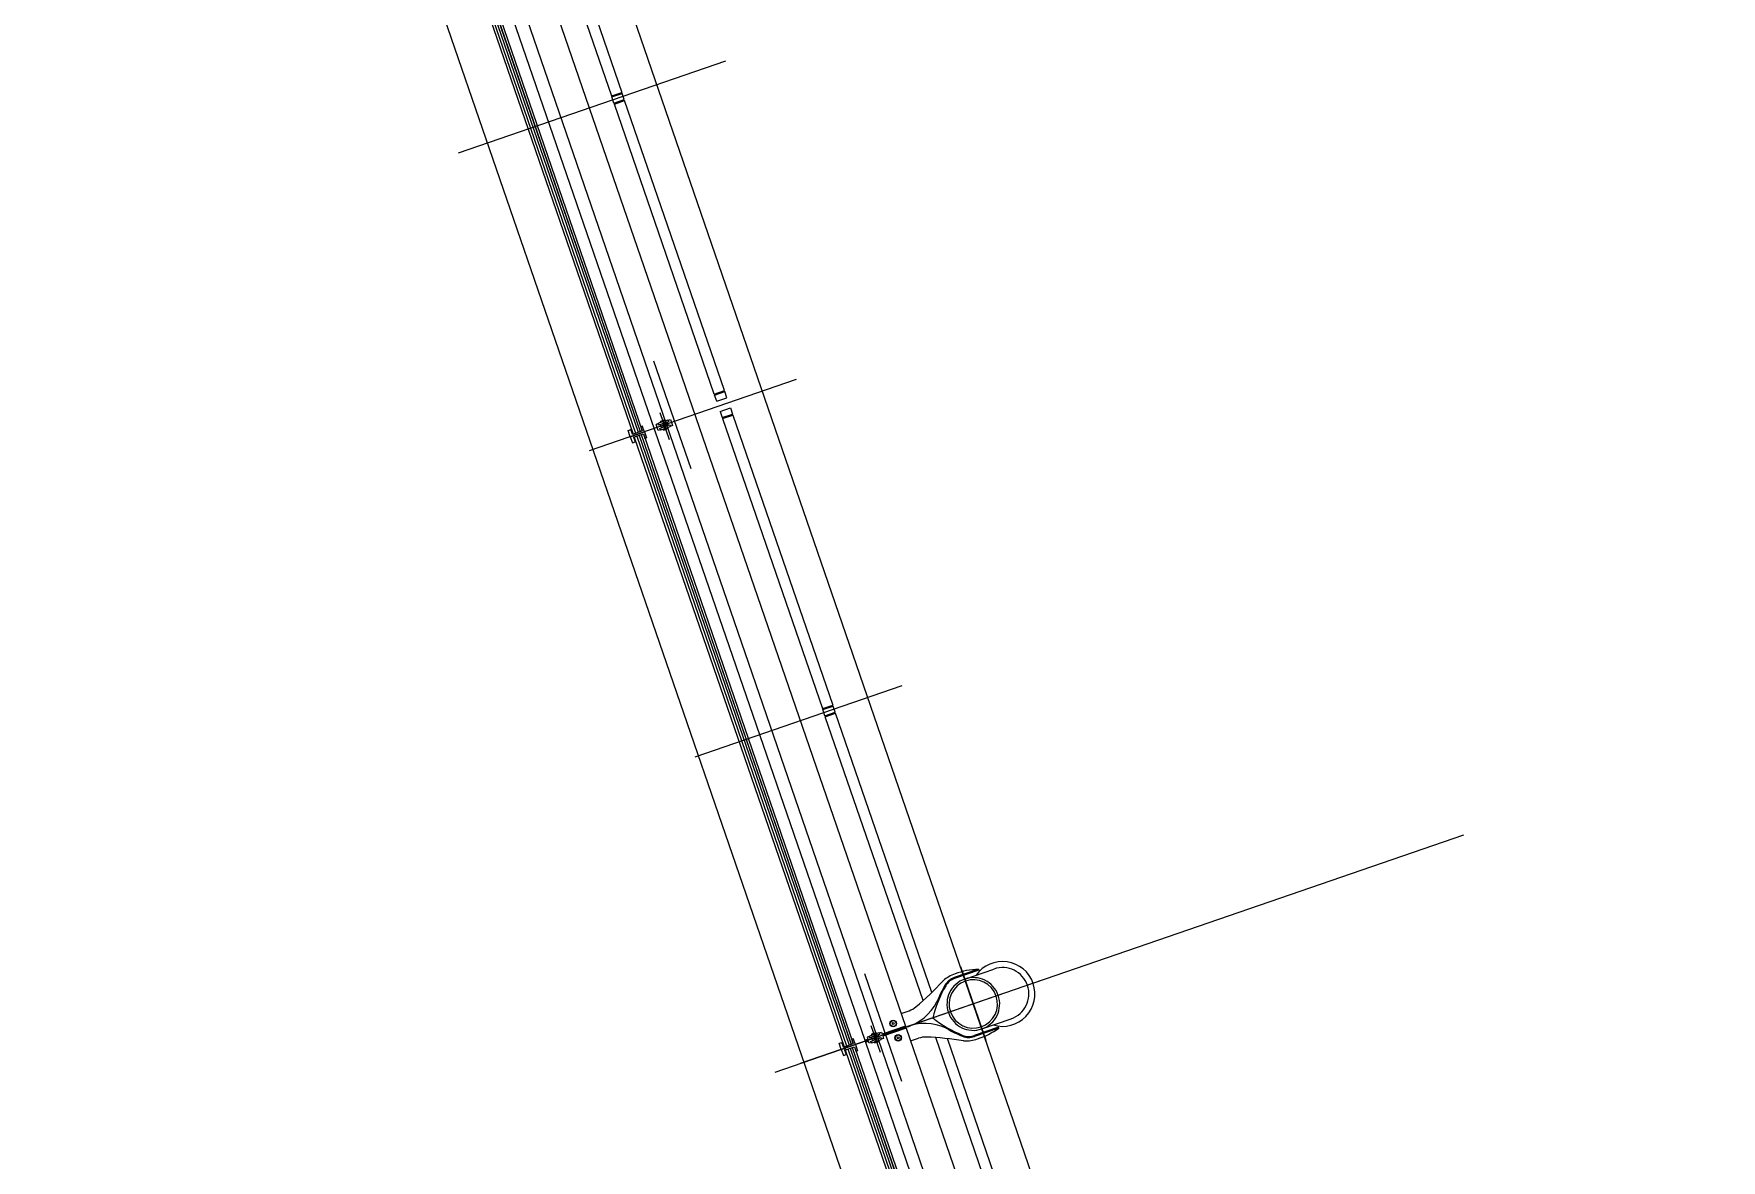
# Model space of a CAD drawing. Extents: x 809487 to 809680, y 818779 to 819225.
# Drawn here: x 809586.76 to 809594.57, y 818909.92 to 818915.14 of the extents above; entities that cross this region are included whole.
import ezdxf

# ---------------------------------------------------------------- set-up
doc = ezdxf.new("R2010")
doc.units = 0
for name, color, linetype in [('F-RC', 7, 'Continuous'), ('MAJ214__', 7, 'Continuous'), ('MAJ270__', 7, 'Continuous'), ('MAJ292__', 7, 'Continuous')]:
    doc.layers.add(name, color=color, linetype=linetype)

msp = doc.modelspace()

# ---------------------------------------------------------------- linework, layer by layer
at = {"layer": 'F-RC'}
for p, q in [((809589.2694, 818915.4763), (809589.4794, 818914.8664)), ((809589.2221, 818915.46), (809589.4321, 818914.8501)), ((809589.4321, 818914.8501), (809589.4518, 818914.8569)), ((809589.4338, 818914.8454), (809589.481, 818914.8617)), ((809589.4435, 818914.817), (809589.4338, 818914.8454)), ((809589.4356, 818914.8461), (809589.434, 818914.8508)), ((809589.4518, 818914.8569), (809589.4794, 818914.8664)), ((809589.4791, 818914.861), (809589.4775, 818914.8658)), ((809589.4908, 818914.8333), (809589.481, 818914.8617)), ((809589.4435, 818914.817), (809589.4908, 818914.8333)), ((809589.4452, 818914.8123), (809589.4924, 818914.8286)), ((809589.9075, 818913.4697), (809589.4452, 818914.8123)), ((809589.447, 818914.813), (809589.4454, 818914.8177)), ((809589.4905, 818914.8279), (809589.4889, 818914.8327)), ((809589.9547, 818913.486), (809589.4924, 818914.8286)), ((809589.9075, 818913.4697), (809589.9547, 818913.486)), ((809589.9091, 818913.465), (809589.9564, 818913.4812)), ((809589.9189, 818913.4366), (809589.9091, 818913.465)), ((809589.911, 818913.4656), (809589.9093, 818913.4703)), ((809589.9189, 818913.4366), (809589.9661, 818913.4529)), ((809589.9545, 818913.4806), (809589.9528, 818913.4853)), ((809589.9661, 818913.4529), (809589.9564, 818913.4812)), ((809589.9351, 818913.3893), (809589.9824, 818913.4056)), ((809589.9351, 818913.3893), (809589.9449, 818913.3609)), ((809589.9449, 818913.3609), (809589.9922, 818913.3772)), ((809589.9465, 818913.3562), (809589.9938, 818913.3725)), ((809589.9465, 818913.3562), (809590.4088, 818912.0136)), ((809589.9468, 818913.3616), (809589.9484, 818913.3569)), ((809589.9824, 818913.4056), (809589.9922, 818913.3772)), ((809589.9903, 818913.3766), (809589.9919, 818913.3718)), ((809589.9938, 818913.3725), (809590.4561, 818912.0299)), ((809590.4105, 818912.0089), (809590.4577, 818912.0251)), ((809590.4285, 818912.0203), (809590.4561, 818912.0299)), ((809590.4558, 818912.0245), (809590.4542, 818912.0292)), ((809590.4675, 818911.9968), (809590.4577, 818912.0251)), ((809590.4088, 818912.0136), (809590.4285, 818912.0203)), ((809590.4202, 818911.9805), (809590.4105, 818912.0089)), ((809590.4124, 818912.0095), (809590.4107, 818912.0142)), ((809590.4202, 818911.9805), (809590.4675, 818911.9968)), ((809590.4219, 818911.9758), (809590.4691, 818911.992)), ((809590.8743, 818910.6619), (809590.4219, 818911.9758)), ((809590.4237, 818911.9764), (809590.4221, 818911.9811)), ((809590.4672, 818911.9914), (809590.4656, 818911.9961)), ((809590.9143, 818910.6993), (809590.4691, 818911.992)), ((809591.3855, 818909.177), (809590.9331, 818910.4909)), ((809591.4328, 818909.1933), (809590.9877, 818910.486))]:
    msp.add_line(p, q, dxfattribs=at)
at = {"layer": 'MAJ214__'}
for p, q in [((809588.5719, 818916.1113), (809589.5437, 818913.2889)), ((809588.5832, 818916.1152), (809589.555, 818913.2928)), ((809588.5927, 818916.1184), (809589.5645, 818913.2961)), ((809588.5934, 818916.1187), (809589.5652, 818913.2963)), ((809588.6541, 818916.1422), (809590.6042, 818910.4786)), ((809589.5486, 818913.2747), (809590.5204, 818910.4524)), ((809589.5599, 818913.2786), (809590.5318, 818910.4563)), ((809589.5694, 818913.2819), (809590.5412, 818910.4595)), ((809589.5701, 818913.2821), (809590.5419, 818910.4598)), ((809589.6489, 818913.3331), (809589.6385, 818913.3295)), ((809589.6483, 818913.3011), (809589.6385, 818913.3295)), ((809589.6587, 818913.3047), (809589.6483, 818913.3011)), ((809589.6562, 818913.3105), (809589.6638, 818913.3131)), ((809589.6889, 818913.3402), (809589.6581, 818913.3296)), ((809589.659, 818913.3421), (809589.6807, 818913.3496)), ((809589.6596, 818913.3434), (809589.659, 818913.3421)), ((809589.66, 818913.3392), (809589.659, 818913.3421)), ((809589.6795, 818913.3502), (809589.6596, 818913.3434)), ((809589.6597, 818913.3037), (809589.7037, 818913.3189)), ((809589.66, 818913.3392), (809589.6817, 818913.3467)), ((809589.6618, 818913.3399), (809589.6622, 818913.3389)), ((809589.6946, 818913.3237), (809589.6638, 818913.3131)), ((809589.6929, 818913.3141), (809589.6712, 818913.3066)), ((809589.6722, 818913.3038), (809589.6712, 818913.3066)), ((809589.6939, 818913.3113), (809589.6722, 818913.3038)), ((809589.6734, 818913.3032), (809589.6722, 818913.3038)), ((809589.6728, 818913.3082), (809589.6729, 818913.3077)), ((809589.6736, 818913.3074), (809589.6729, 818913.3077)), ((809589.6734, 818913.3032), (809589.6933, 818913.31)), ((809589.6795, 818913.3502), (809589.6807, 818913.3496)), ((809589.6798, 818913.3461), (809589.6801, 818913.3451)), ((809589.6817, 818913.3467), (809589.6807, 818913.3496)), ((809589.6891, 818913.3403), (809589.6967, 818913.3429)), ((809589.6906, 818913.3133), (809589.6909, 818913.3139)), ((809589.6907, 818913.3144), (809589.6909, 818913.3139)), ((809589.6939, 818913.3113), (809589.6929, 818913.3141)), ((809589.6933, 818913.31), (809589.6939, 818913.3113)), ((809589.6942, 818913.3487), (809589.7046, 818913.3523)), ((809589.7024, 818913.3263), (809589.6948, 818913.3237)), ((809589.7144, 818913.3239), (809589.704, 818913.3203)), ((809589.7046, 818913.3523), (809589.7144, 818913.3239)), ((809590.7933, 818910.5437), (809590.6846, 818910.5062)), ((809590.6042, 818910.4786), (809590.6184, 818910.4835)), ((809590.6075, 818910.4691), (809590.6217, 818910.474)), ((809590.6075, 818910.4691), (809592.5576, 818904.8055)), ((809590.6256, 818910.4965), (809590.6152, 818910.4929)), ((809590.6152, 818910.4929), (809590.6184, 818910.4835)), ((809590.625, 818910.4645), (809590.6217, 818910.474)), ((809590.6354, 818910.4681), (809590.625, 818910.4645)), ((809590.6329, 818910.4739), (809590.6405, 818910.4765)), ((809590.6656, 818910.5037), (809590.6348, 818910.4931)), ((809590.6357, 818910.5055), (809590.6574, 818910.513)), ((809590.6363, 818910.5068), (809590.6357, 818910.5055)), ((809590.6367, 818910.5027), (809590.6357, 818910.5055)), ((809590.6562, 818910.5136), (809590.6363, 818910.5068)), ((809590.6365, 818910.4672), (809590.6804, 818910.4823)), ((809590.6367, 818910.5027), (809590.6584, 818910.5102)), ((809590.6386, 818910.5033), (809590.6389, 818910.5024)), ((809590.6713, 818910.4871), (809590.6405, 818910.4765)), ((809590.6696, 818910.4776), (809590.6479, 818910.4701)), ((809590.6489, 818910.4672), (809590.6479, 818910.4701)), ((809590.6706, 818910.4747), (809590.6489, 818910.4672)), ((809590.6501, 818910.4666), (809590.6489, 818910.4672)), ((809590.6495, 818910.4717), (809590.6496, 818910.4712)), ((809590.6503, 818910.4709), (809590.6496, 818910.4712)), ((809590.6501, 818910.4666), (809590.67, 818910.4734)), ((809590.6562, 818910.5136), (809590.6574, 818910.513)), ((809590.6565, 818910.5095), (809590.6568, 818910.5086)), ((809590.6584, 818910.5102), (809590.6574, 818910.513)), ((809590.6658, 818910.5037), (809590.6734, 818910.5063)), ((809590.6673, 818910.4767), (809590.6676, 818910.4774)), ((809590.6674, 818910.4779), (809590.6676, 818910.4774)), ((809590.6706, 818910.4747), (809590.6696, 818910.4776)), ((809590.67, 818910.4734), (809590.6706, 818910.4747)), ((809590.6709, 818910.5121), (809590.6813, 818910.5157)), ((809590.6791, 818910.4898), (809590.6715, 818910.4872)), ((809590.6911, 818910.4873), (809590.6807, 818910.4837)), ((809590.6813, 818910.5157), (809590.6846, 818910.5062)), ((809590.7966, 818910.5342), (809590.6879, 818910.4968)), ((809590.6879, 818910.4968), (809590.6911, 818910.4873)), ((809590.5253, 818910.4382), (809591.4971, 818907.6158)), ((809590.5366, 818910.4421), (809591.5085, 818907.6197)), ((809590.5461, 818910.4453), (809591.5179, 818907.623)), ((809590.5468, 818910.4456), (809591.5186, 818907.6232))]:
    msp.add_line(p, q, dxfattribs=at)
for points in [[(809589.6931, 818913.3496), (809589.6492, 818913.3345)], [(809591.1312, 818910.8071), (809591.0184, 818910.7683)], [(809590.6699, 818910.5131), (809590.6259, 818910.4979)], [(809591.225, 818910.5346), (809591.1122, 818910.4958)]]:
    msp.add_lwpolyline(points, dxfattribs=at)
for centre, radius in [((809589.6764, 818913.3267), 0.006), ((809590.7363, 818910.5558), 0.0155), ((809590.7363, 818910.5558), 0.0135), ((809590.7363, 818910.5558), 0.0042), ((809590.7591, 818910.4896), 0.0155), ((809590.7591, 818910.4896), 0.0135), ((809590.7591, 818910.4896), 0.0042)]:
    msp.add_circle(centre, radius, dxfattribs=at)
for centre, radius, start, end in [((809589.6764, 818913.3267), 0.0095, 145.18264, 252.81736), ((809589.6764, 818913.3267), 0.0109, 101.1265, 116.87349), ((809589.6764, 818913.3267), 0.0109, 281.1265, 296.87349), ((809589.6764, 818913.3267), 0.0095, 326.69488, 71.30512), ((809591.4665, 818910.4492), 0.567, 149.96236, 158.10407), ((809591.0442, 818910.6934), 0.0792, 109, 149.96236), ((809590.7326, 818910.761), 0.2307, 285.67731, 333.23123), ((809590.9218, 818910.6681), 0.02, 326.67541, 338.10407), ((809590.8825, 818910.3255), 0.2307, 64.76877, 112.32268), ((809590.8825, 818910.3255), 0.2307, 105.67731, 112.32268), ((809590.7326, 818910.761), 0.2307, 285.67731, 292.32268), ((809590.6532, 818910.4901), 0.0095, 145.18264, 198.99991), ((809590.6532, 818910.4901), 0.0095, 198.99991, 252.81736), ((809590.6532, 818910.4901), 0.006, 19.00013, 198.99986), ((809590.6532, 818910.4901), 0.006, 198.99986, 19.00013), ((809590.6532, 818910.4901), 0.0109, 101.1265, 116.87349), ((809590.6532, 818910.4901), 0.0109, 281.1265, 296.87349), ((809590.6532, 818910.4901), 0.0095, 19.00008, 71.30512), ((809590.6532, 818910.4901), 0.0095, 326.69488, 19.00008), ((809590.9744, 818910.5153), 0.02, 59.89592, 71.32459), ((809591.2689, 818911.0231), 0.567, 239.89592, 248.03764), ((809591.0864, 818910.5707), 0.0792, 248.03764, 289)]:
    msp.add_arc(centre, radius, start, end, dxfattribs=at)
for points, degree in [([(809589.6489, 818913.3337), (809589.6489, 818913.3338), (809589.6489, 818913.3339), (809589.6489, 818913.334), (809589.6489, 818913.334), (809589.6489, 818913.3341), (809589.6489, 818913.3341), (809589.649, 818913.3342), (809589.649, 818913.3342), (809589.649, 818913.3343), (809589.649, 818913.3343), (809589.649, 818913.3344), (809589.6491, 818913.3344), (809589.6491, 818913.3344), (809589.6491, 818913.3345), (809589.6492, 818913.3345)], 3), ([(809589.6497, 818913.3276), (809589.6496, 818913.3279), (809589.6495, 818913.3282), (809589.6493, 818913.3291), (809589.6492, 818913.3296), (809589.6491, 818913.3308), (809589.649, 818913.3313), (809589.6489, 818913.3325), (809589.6489, 818913.3331), (809589.6489, 818913.3337)], 3), ([(809589.6497, 818913.3276), (809589.6497, 818913.3276), (809589.6497, 818913.3275), (809589.6497, 818913.3275), (809589.6498, 818913.3275), (809589.6498, 818913.3274), (809589.6498, 818913.3274), (809589.6498, 818913.3274)], 3), ([(809589.6505, 818913.327), (809589.6505, 818913.327), (809589.6505, 818913.327), (809589.6505, 818913.327), (809589.6505, 818913.327), (809589.6504, 818913.327), (809589.6503, 818913.327), (809589.6502, 818913.327), (809589.6501, 818913.327), (809589.65, 818913.3271), (809589.6499, 818913.3271), (809589.6498, 818913.3272), (809589.6498, 818913.3273), (809589.6498, 818913.3274)], 3), ([(809589.6505, 818913.327), (809589.6512, 818913.3272), (809589.6518, 818913.3275), (809589.6534, 818913.328), (809589.6544, 818913.3283), (809589.6559, 818913.3289), (809589.6565, 818913.3291), (809589.6575, 818913.3294), (809589.6578, 818913.3295), (809589.6581, 818913.3296)], 3), ([(809589.6505, 818913.327), (809589.6514, 818913.3273), (809589.6523, 818913.3276), (809589.6532, 818913.3279), (809589.6544, 818913.3284), (809589.6557, 818913.3288), (809589.657, 818913.3292), (809589.6574, 818913.3294), (809589.6578, 818913.3295), (809589.6581, 818913.3296)], 3), ([(809589.6559, 818913.3097), (809589.6559, 818913.3097), (809589.6558, 818913.3098), (809589.6558, 818913.3099), (809589.6558, 818913.3099), (809589.6559, 818913.3101), (809589.6559, 818913.3102), (809589.656, 818913.3103), (809589.656, 818913.3103), (809589.6561, 818913.3104), (809589.6562, 818913.3104), (809589.6562, 818913.3105), (809589.6562, 818913.3105), (809589.6562, 818913.3105)], 3), ([(809589.6559, 818913.3097), (809589.6559, 818913.3097), (809589.6559, 818913.3097), (809589.6559, 818913.3096), (809589.6559, 818913.3096), (809589.6559, 818913.3096), (809589.6559, 818913.3095), (809589.6559, 818913.3095)], 3), ([(809589.6591, 818913.3041), (809589.6587, 818913.3046), (809589.6583, 818913.3051), (809589.6577, 818913.3061), (809589.6574, 818913.3066), (809589.6568, 818913.3076), (809589.6566, 818913.3081), (809589.6562, 818913.3089), (809589.6561, 818913.3092), (809589.6559, 818913.3095)], 3), ([(809589.6581, 818913.3296), (809589.6581, 818913.3296), (809589.6581, 818913.3296), (809589.6582, 818913.3294), (809589.6583, 818913.3292), (809589.6584, 818913.3287), (809589.6584, 818913.3283), (809589.6586, 818913.327), (809589.6588, 818913.326), (809589.6592, 818913.3237), (809589.6595, 818913.3226), (809589.6603, 818913.3202), (809589.6607, 818913.3191), (809589.6617, 818913.317), (809589.6622, 818913.3161), (809589.663, 818913.3148), (809589.6633, 818913.3143), (809589.6636, 818913.3137), (809589.6637, 818913.3135), (809589.6638, 818913.3132), (809589.6638, 818913.3131), (809589.6638, 818913.3131)], 3), ([(809589.6597, 818913.3037), (809589.6597, 818913.3037), (809589.6597, 818913.3037), (809589.6596, 818913.3037), (809589.6596, 818913.3038), (809589.6595, 818913.3038), (809589.6595, 818913.3038), (809589.6594, 818913.3038), (809589.6594, 818913.3039), (809589.6593, 818913.3039), (809589.6593, 818913.3039), (809589.6592, 818913.304), (809589.6592, 818913.304), (809589.6591, 818913.3041), (809589.6591, 818913.3041), (809589.6591, 818913.3041)], 3), ([(809589.6694, 818913.3332), (809589.6694, 818913.3332), (809589.6693, 818913.3332), (809589.6693, 818913.3331), (809589.6692, 818913.333), (809589.6691, 818913.3328), (809589.669, 818913.3326), (809589.6687, 818913.3322), (809589.6686, 818913.3321), (809589.6685, 818913.3319)], 3), ([(809589.6715, 818913.3364), (809589.6704, 818913.3347), (809589.6694, 818913.3332)], 2), ([(809589.6734, 818913.3177), (809589.6736, 818913.3176), (809589.6738, 818913.3175), (809589.6742, 818913.3174), (809589.6744, 818913.3173), (809589.6747, 818913.3173), (809589.6747, 818913.3172), (809589.6748, 818913.3172), (809589.6749, 818913.3172), (809589.6749, 818913.3172)], 3), ([(809589.678, 818913.3362), (809589.6763, 818913.3368), (809589.6743, 818913.3374)], 2), ([(809589.6749, 818913.3172), (809589.6766, 818913.3166), (809589.6786, 818913.3159)], 2), ([(809589.6795, 818913.3357), (809589.6793, 818913.3357), (809589.6791, 818913.3358), (809589.6787, 818913.3359), (809589.6785, 818913.336), (809589.6782, 818913.3361), (809589.6781, 818913.3361), (809589.6781, 818913.3362), (809589.678, 818913.3362), (809589.678, 818913.3362)], 3), ([(809589.6814, 818913.3169), (809589.6825, 818913.3186), (809589.6835, 818913.3202)], 2), ([(809589.6835, 818913.3202), (809589.6835, 818913.3202), (809589.6836, 818913.3202), (809589.6836, 818913.3203), (809589.6837, 818913.3204), (809589.6838, 818913.3206), (809589.6839, 818913.3208), (809589.6842, 818913.3211), (809589.6843, 818913.3213), (809589.6844, 818913.3215)], 3), ([(809589.6889, 818913.3402), (809589.689, 818913.3402), (809589.689, 818913.3403), (809589.6891, 818913.3403)], 2), ([(809589.6889, 818913.3402), (809589.689, 818913.3402), (809589.689, 818913.3403), (809589.6891, 818913.3403)], 2), ([(809589.6948, 818913.3237), (809589.6948, 818913.3237), (809589.6947, 818913.3238), (809589.6947, 818913.3239), (809589.6946, 818913.3241), (809589.6945, 818913.3247), (809589.6944, 818913.3251), (809589.6943, 818913.3263), (809589.6941, 818913.3273), (809589.6937, 818913.3296), (809589.6934, 818913.3308), (809589.6926, 818913.3331), (809589.6922, 818913.3342), (809589.6912, 818913.3363), (809589.6907, 818913.3372), (809589.6899, 818913.3386), (809589.6896, 818913.339), (809589.6893, 818913.3397), (809589.6892, 818913.3399), (809589.6891, 818913.3402), (809589.6891, 818913.3402), (809589.6891, 818913.3403)], 3), ([(809589.6931, 818913.3496), (809589.6932, 818913.3496), (809589.6932, 818913.3496), (809589.6933, 818913.3496), (809589.6933, 818913.3496), (809589.6934, 818913.3496), (809589.6934, 818913.3496), (809589.6935, 818913.3495), (809589.6935, 818913.3495), (809589.6936, 818913.3495), (809589.6936, 818913.3494), (809589.6937, 818913.3494), (809589.6937, 818913.3494), (809589.6938, 818913.3493), (809589.6938, 818913.3492), (809589.6938, 818913.3492)], 3), ([(809589.6938, 818913.3492), (809589.6942, 818913.3487), (809589.6946, 818913.3482), (809589.6952, 818913.3473), (809589.6955, 818913.3468), (809589.6961, 818913.3458), (809589.6963, 818913.3453), (809589.6967, 818913.3445), (809589.6968, 818913.3442), (809589.697, 818913.3439)], 3), ([(809589.6948, 818913.3237), (809589.6947, 818913.3237), (809589.6947, 818913.3237), (809589.6946, 818913.3237)], 2), ([(809589.697, 818913.3437), (809589.697, 818913.3436), (809589.697, 818913.3436), (809589.6971, 818913.3435), (809589.6971, 818913.3434), (809589.697, 818913.3433), (809589.697, 818913.3432), (809589.6969, 818913.3431), (809589.6969, 818913.343), (809589.6968, 818913.3429), (809589.6967, 818913.3429), (809589.6967, 818913.3429), (809589.6967, 818913.3429), (809589.6967, 818913.3429)], 3), ([(809589.697, 818913.3437), (809589.697, 818913.3437), (809589.697, 818913.3437), (809589.697, 818913.3437), (809589.697, 818913.3437), (809589.697, 818913.3438), (809589.697, 818913.3438), (809589.697, 818913.3439)], 3), ([(809589.7024, 818913.3263), (809589.7024, 818913.3263), (809589.7024, 818913.3263), (809589.7024, 818913.3264), (809589.7024, 818913.3264), (809589.7025, 818913.3264), (809589.7026, 818913.3264), (809589.7027, 818913.3264), (809589.7028, 818913.3263), (809589.7029, 818913.3263), (809589.703, 818913.3262), (809589.7031, 818913.3261), (809589.7031, 818913.326), (809589.7031, 818913.326)], 3), ([(809589.7032, 818913.3258), (809589.7032, 818913.3258), (809589.7032, 818913.3258), (809589.7032, 818913.3259), (809589.7031, 818913.3259), (809589.7031, 818913.3259), (809589.7031, 818913.326), (809589.7031, 818913.326)], 3), ([(809589.7032, 818913.3258), (809589.7033, 818913.3255), (809589.7034, 818913.3251), (809589.7036, 818913.3242), (809589.7037, 818913.3237), (809589.7038, 818913.3226), (809589.7039, 818913.322), (809589.704, 818913.3208), (809589.704, 818913.3202), (809589.704, 818913.3196)], 3), ([(809589.704, 818913.3196), (809589.704, 818913.3196), (809589.704, 818913.3195), (809589.704, 818913.3194), (809589.704, 818913.3193), (809589.704, 818913.3193), (809589.704, 818913.3192), (809589.7039, 818913.3192), (809589.7039, 818913.3191), (809589.7039, 818913.3191), (809589.7039, 818913.3191), (809589.7039, 818913.319), (809589.7038, 818913.319), (809589.7038, 818913.3189), (809589.7038, 818913.3189), (809589.7037, 818913.3189)], 3), ([(809590.6256, 818910.4972), (809590.6256, 818910.4972), (809590.6256, 818910.4973), (809590.6256, 818910.4974), (809590.6256, 818910.4975), (809590.6256, 818910.4975), (809590.6256, 818910.4976), (809590.6257, 818910.4976), (809590.6257, 818910.4977), (809590.6257, 818910.4977), (809590.6257, 818910.4977), (809590.6257, 818910.4978), (809590.6258, 818910.4978), (809590.6258, 818910.4979), (809590.6258, 818910.4979), (809590.6259, 818910.4979)], 3), ([(809590.6264, 818910.491), (809590.6263, 818910.4913), (809590.6262, 818910.4917), (809590.626, 818910.4926), (809590.6259, 818910.4931), (809590.6258, 818910.4942), (809590.6257, 818910.4948), (809590.6256, 818910.496), (809590.6256, 818910.4966), (809590.6256, 818910.4972)], 3), ([(809590.6264, 818910.491), (809590.6264, 818910.491), (809590.6264, 818910.491), (809590.6264, 818910.4909), (809590.6265, 818910.4909), (809590.6265, 818910.4909), (809590.6265, 818910.4908), (809590.6265, 818910.4908)], 3), ([(809590.6272, 818910.4905), (809590.6272, 818910.4905), (809590.6272, 818910.4905), (809590.6272, 818910.4904), (809590.6272, 818910.4904), (809590.6271, 818910.4904), (809590.627, 818910.4904), (809590.6269, 818910.4904), (809590.6268, 818910.4905), (809590.6267, 818910.4905), (809590.6266, 818910.4906), (809590.6265, 818910.4907), (809590.6265, 818910.4908), (809590.6265, 818910.4908)], 3), ([(809590.6272, 818910.4905), (809590.6279, 818910.4907), (809590.6285, 818910.4909), (809590.6301, 818910.4914), (809590.6311, 818910.4918), (809590.6326, 818910.4923), (809590.6332, 818910.4925), (809590.6342, 818910.4928), (809590.6345, 818910.493), (809590.6348, 818910.4931)], 3), ([(809590.6272, 818910.4905), (809590.6281, 818910.4908), (809590.629, 818910.4911), (809590.6299, 818910.4914), (809590.6311, 818910.4918), (809590.6324, 818910.4922), (809590.6337, 818910.4927), (809590.6341, 818910.4928), (809590.6345, 818910.4929), (809590.6348, 818910.4931)], 3), ([(809590.6326, 818910.4731), (809590.6326, 818910.4732), (809590.6325, 818910.4732), (809590.6325, 818910.4733), (809590.6325, 818910.4734), (809590.6326, 818910.4735), (809590.6326, 818910.4736), (809590.6327, 818910.4737), (809590.6327, 818910.4738), (809590.6328, 818910.4739), (809590.6329, 818910.4739), (809590.6329, 818910.4739), (809590.6329, 818910.4739), (809590.6329, 818910.4739)], 3), ([(809590.6326, 818910.4731), (809590.6326, 818910.4731), (809590.6326, 818910.4731), (809590.6326, 818910.4731), (809590.6326, 818910.4731), (809590.6326, 818910.473), (809590.6326, 818910.473), (809590.6326, 818910.4729)], 3), ([(809590.6358, 818910.4676), (809590.6354, 818910.4681), (809590.635, 818910.4686), (809590.6344, 818910.4695), (809590.6341, 818910.47), (809590.6335, 818910.471), (809590.6333, 818910.4715), (809590.6329, 818910.4723), (809590.6328, 818910.4726), (809590.6326, 818910.4729)], 3), ([(809590.6348, 818910.4931), (809590.6348, 818910.4931), (809590.6348, 818910.493), (809590.6349, 818910.4929), (809590.635, 818910.4927), (809590.6351, 818910.4921), (809590.6351, 818910.4917), (809590.6353, 818910.4905), (809590.6355, 818910.4895), (809590.6359, 818910.4872), (809590.6362, 818910.486), (809590.6366, 818910.4847), (809590.6367, 818910.4846), (809590.6367, 818910.4845)], 3), ([(809590.6365, 818910.4672), (809590.6364, 818910.4672), (809590.6364, 818910.4672), (809590.6363, 818910.4672), (809590.6363, 818910.4672), (809590.6362, 818910.4672), (809590.6362, 818910.4672), (809590.6361, 818910.4673), (809590.6361, 818910.4673), (809590.636, 818910.4673), (809590.636, 818910.4674), (809590.6359, 818910.4674), (809590.6359, 818910.4674), (809590.6358, 818910.4675), (809590.6358, 818910.4676), (809590.6358, 818910.4676)], 3), ([(809590.6367, 818910.4845), (809590.6371, 818910.4835), (809590.6375, 818910.4825), (809590.6384, 818910.4805), (809590.6389, 818910.4796), (809590.6397, 818910.4782), (809590.64, 818910.4778), (809590.6403, 818910.4771), (809590.6404, 818910.4769), (809590.6405, 818910.4766), (809590.6405, 818910.4766), (809590.6405, 818910.4765)], 3), ([(809590.6461, 818910.4966), (809590.6461, 818910.4966), (809590.646, 818910.4966), (809590.646, 818910.4965), (809590.6459, 818910.4964), (809590.6458, 818910.4962), (809590.6457, 818910.496), (809590.6454, 818910.4957), (809590.6453, 818910.4955), (809590.6452, 818910.4953)], 3), ([(809590.6482, 818910.4999), (809590.6471, 818910.4982), (809590.6461, 818910.4966)], 2), ([(809590.6501, 818910.4811), (809590.6503, 818910.4811), (809590.6505, 818910.481), (809590.6509, 818910.4809), (809590.6511, 818910.4808), (809590.6514, 818910.4807), (809590.6515, 818910.4807), (809590.6515, 818910.4806), (809590.6516, 818910.4806), (809590.6516, 818910.4806)], 3), ([(809590.6547, 818910.4996), (809590.653, 818910.5002), (809590.651, 818910.5009)], 2), ([(809590.6516, 818910.4806), (809590.6533, 818910.48), (809590.6553, 818910.4794)], 2), ([(809590.6562, 818910.4991), (809590.656, 818910.4992), (809590.6558, 818910.4993), (809590.6554, 818910.4994), (809590.6552, 818910.4995), (809590.6549, 818910.4995), (809590.6548, 818910.4996), (809590.6548, 818910.4996), (809590.6547, 818910.4996), (809590.6547, 818910.4996)], 3), ([(809590.6581, 818910.4804), (809590.6592, 818910.4821), (809590.6602, 818910.4836)], 2), ([(809590.6602, 818910.4836), (809590.6602, 818910.4836), (809590.6603, 818910.4836), (809590.6603, 818910.4837), (809590.6604, 818910.4838), (809590.6605, 818910.484), (809590.6606, 818910.4842), (809590.6609, 818910.4846), (809590.661, 818910.4847), (809590.6611, 818910.4849)], 3), ([(809590.6656, 818910.5037), (809590.6657, 818910.5037), (809590.6657, 818910.5037), (809590.6658, 818910.5037)], 2), ([(809590.6656, 818910.5037), (809590.6657, 818910.5037), (809590.6657, 818910.5037), (809590.6658, 818910.5037)], 2), ([(809590.6696, 818910.4958), (809590.6692, 818910.4968), (809590.6688, 818910.4978), (809590.6679, 818910.4998), (809590.6674, 818910.5007), (809590.6666, 818910.502), (809590.6663, 818910.5025), (809590.666, 818910.5031), (809590.6659, 818910.5033), (809590.6658, 818910.5036), (809590.6658, 818910.5037), (809590.6658, 818910.5037)], 3), ([(809590.6715, 818910.4872), (809590.6715, 818910.4872), (809590.6715, 818910.4872), (809590.6714, 818910.4874), (809590.6713, 818910.4876), (809590.6712, 818910.4881), (809590.6712, 818910.4885), (809590.671, 818910.4898), (809590.6708, 818910.4908), (809590.6704, 818910.4931), (809590.6701, 818910.4942), (809590.6697, 818910.4955), (809590.6696, 818910.4957), (809590.6696, 818910.4958)], 3), ([(809590.6705, 818910.5127), (809590.6709, 818910.5122), (809590.6713, 818910.5117), (809590.6719, 818910.5107), (809590.6722, 818910.5102), (809590.6728, 818910.5092), (809590.673, 818910.5087), (809590.6734, 818910.5079), (809590.6735, 818910.5076), (809590.6737, 818910.5073)], 3), ([(809590.6715, 818910.4872), (809590.6714, 818910.4872), (809590.6714, 818910.4871), (809590.6713, 818910.4871)], 2), ([(809590.6737, 818910.5071), (809590.6737, 818910.5071), (809590.6738, 818910.507), (809590.6738, 818910.5069), (809590.6738, 818910.5069), (809590.6737, 818910.5067), (809590.6737, 818910.5066), (809590.6736, 818910.5065), (809590.6736, 818910.5065), (809590.6735, 818910.5064), (809590.6734, 818910.5064), (809590.6734, 818910.5063), (809590.6734, 818910.5063), (809590.6734, 818910.5063)], 3), ([(809590.6737, 818910.5071), (809590.6737, 818910.5071), (809590.6737, 818910.5071), (809590.6737, 818910.5072), (809590.6737, 818910.5072), (809590.6737, 818910.5072), (809590.6737, 818910.5073), (809590.6737, 818910.5073)], 3), ([(809590.6791, 818910.4898), (809590.6791, 818910.4898), (809590.6791, 818910.4898), (809590.6791, 818910.4898), (809590.6791, 818910.4898), (809590.6792, 818910.4898), (809590.6793, 818910.4898), (809590.6794, 818910.4898), (809590.6795, 818910.4898), (809590.6796, 818910.4897), (809590.6797, 818910.4897), (809590.6798, 818910.4896), (809590.6798, 818910.4895), (809590.6798, 818910.4894)], 3), ([(809590.6799, 818910.4892), (809590.6799, 818910.4892), (809590.6799, 818910.4893), (809590.6799, 818910.4893), (809590.6798, 818910.4893), (809590.6798, 818910.4894), (809590.6798, 818910.4894), (809590.6798, 818910.4894)], 3), ([(809590.6799, 818910.4892), (809590.68, 818910.4889), (809590.6801, 818910.4886), (809590.6803, 818910.4877), (809590.6804, 818910.4872), (809590.6805, 818910.486), (809590.6806, 818910.4855), (809590.6807, 818910.4843), (809590.6807, 818910.4837), (809590.6807, 818910.4831)], 3), ([(809590.6807, 818910.4831), (809590.6807, 818910.483), (809590.6807, 818910.4829), (809590.6807, 818910.4828), (809590.6807, 818910.4828), (809590.6807, 818910.4827), (809590.6807, 818910.4827), (809590.6806, 818910.4826), (809590.6806, 818910.4826), (809590.6806, 818910.4825), (809590.6806, 818910.4825), (809590.6806, 818910.4824), (809590.6805, 818910.4824), (809590.6805, 818910.4824), (809590.6805, 818910.4823), (809590.6804, 818910.4823)], 3)]:
    msp.add_open_spline(points, degree=degree, dxfattribs=at)
at = {"layer": 'MAJ270__'}
for p, q in [((809586.7574, 818921.8349), (809590.6626, 818910.4934)), ((809591.107, 818910.6464), (809589.1535, 818916.3195)), ((809589.9604, 818915.0109), (809588.7229, 818914.5848)), ((809589.6268, 818913.6243), (809589.7985, 818913.1257)), ((809590.2873, 818913.537), (809589.329, 818913.2071)), ((809589.7001, 818913.258), (809589.6573, 818913.3823)), ((809590.7756, 818912.1187), (809589.8174, 818911.7888)), ((809593.3758, 818911.4276), (809590.3057, 818910.3705)), ((809593.3758, 818911.4276), (809590.3057, 818910.3705)), ((809593.3758, 818911.4276), (809590.3057, 818910.3705)), ((809590.6035, 818910.7877), (809590.7752, 818910.2891)), ((809590.6035, 818910.7877), (809590.7752, 818910.2891)), ((809591.0474, 818910.8193), (809591.1648, 818910.4784)), ((809591.1665, 818910.4734), (809591.0491, 818910.8143)), ((809591.4255, 818910.7561), (809590.188, 818910.33)), ((809593.0604, 818904.9733), (809591.107, 818910.6464)), ((809590.6768, 818910.4215), (809590.634, 818910.5457)), ((809590.6768, 818910.4215), (809590.634, 818910.5457)), ((809590.6642, 818910.4886), (809594.5694, 818899.1471)), ((809590.5137, 818910.4342), (809590.5088, 818910.4484)), ((809590.5137, 818910.4342), (809590.5088, 818910.4484))]:
    msp.add_line(p, q, dxfattribs=at)
msp.add_circle((809590.5113, 818910.4413), 0.003, dxfattribs=at)
msp.add_circle((809590.5113, 818910.4413), 0.003, dxfattribs=at)
at = {"layer": 'MAJ292__'}
for p, q in [((809588.8432, 818916.2073), (809590.7933, 818910.5437)), ((809588.5603, 818916.1073), (809589.5321, 818913.2849)), ((809588.6029, 818916.1219), (809589.5747, 818913.2996)), ((809588.3688, 818916.0493), (809592.2756, 818904.703)), ((809589.5092, 818913.3008), (809589.5215, 818913.305)), ((809589.5189, 818913.2724), (809589.5092, 818913.3008)), ((809589.5189, 818913.2724), (809589.5844, 818913.295)), ((809589.5189, 818913.2724), (809589.5844, 818913.295)), ((809589.5288, 818913.2838), (809589.5215, 818913.305)), ((809589.5288, 818913.2838), (809589.5747, 818913.2996)), ((809589.5337, 818913.2696), (809589.5796, 818913.2854)), ((809589.5674, 818913.3208), (809589.5747, 818913.3234)), ((809589.5747, 818913.2996), (809589.5674, 818913.3208)), ((809589.5844, 818913.295), (809589.5747, 818913.3234)), ((809589.5796, 818913.2854), (809590.5514, 818910.463)), ((809589.5796, 818913.2854), (809589.5869, 818913.2641)), ((809589.5844, 818913.295), (809589.5942, 818913.2666)), ((809589.5189, 818913.2724), (809589.5287, 818913.2441)), ((809589.5287, 818913.2441), (809589.541, 818913.2483)), ((809589.5337, 818913.2696), (809589.541, 818913.2483)), ((809589.537, 818913.2707), (809590.5087, 818910.4487)), ((809589.5869, 818913.2641), (809589.5942, 818913.2666)), ((809591.0672, 818910.7617), (809591.2024, 818910.8083)), ((809591.1467, 818910.531), (809591.2819, 818910.5776)), ((809590.4859, 818910.4643), (809590.4982, 818910.4685)), ((809590.4956, 818910.4359), (809590.4859, 818910.4643)), ((809590.5055, 818910.4472), (809590.4982, 818910.4685)), ((809590.5055, 818910.4472), (809590.5514, 818910.463)), ((809590.5441, 818910.4843), (809590.5514, 818910.4868)), ((809590.5514, 818910.463), (809590.5441, 818910.4843)), ((809590.5611, 818910.4584), (809590.5514, 818910.4868)), ((809590.7966, 818910.5342), (809592.7467, 818904.8706)), ((809590.4956, 818910.4359), (809590.5611, 818910.4584)), ((809590.4956, 818910.4359), (809590.5611, 818910.4584)), ((809590.4956, 818910.4359), (809590.5054, 818910.4075)), ((809590.5054, 818910.4075), (809590.5177, 818910.4118)), ((809590.5104, 818910.433), (809590.5563, 818910.4488)), ((809590.5104, 818910.433), (809590.5177, 818910.4118)), ((809590.5137, 818910.4342), (809591.4855, 818907.6118)), ((809590.5563, 818910.4488), (809591.5281, 818907.6265)), ((809590.5563, 818910.4488), (809590.5636, 818910.4276)), ((809590.5611, 818910.4584), (809590.5709, 818910.4301)), ((809590.5636, 818910.4276), (809590.5709, 818910.4301))]:
    msp.add_line(p, q, dxfattribs=at)
for points in [[(809591.1312, 818910.8071), (809591.1326, 818910.8031), (809591.0198, 818910.7643)], [(809590.773, 818910.6028), (809590.8098, 818910.6154)], [(809590.8169, 818910.4751), (809590.8537, 818910.4878)], [(809591.225, 818910.5346), (809591.2237, 818910.5386), (809591.1108, 818910.4998)]]:
    msp.add_lwpolyline(points, dxfattribs=at)
for centre, radius, start, end in [((809591.0792, 818910.6227), 0.1724, 109.2751, 130.39607), ((809591.1422, 818910.468), 0.3393, 91.86071, 110.70605), ((809591.2422, 818910.6929), 0.15, 19, 144.5771), ((809591.2422, 818910.6929), 0.122, 19, 109), ((809589.9787, 818911.659), 1.3402, 310.07845, 317.42579), ((809591.4665, 818910.4492), 0.5628, 149.96236, 166.36786), ((809590.9804, 818910.7387), 0.02, 130.39607, 137.42579), ((809591.0442, 818910.6934), 0.075, 109, 149.96236), ((809591.107, 818910.6464), 0.122, 19, 199), ((809591.107, 818910.6464), 0.112, 19, 199), ((809591.2422, 818910.6929), 0.15, 253.4229, 19), ((809591.2422, 818910.6929), 0.122, 289, 19), ((809590.7772, 818910.71), 0.1, 289, 310.07845), ((809591.107, 818910.6464), 0.122, 199, 19), ((809591.107, 818910.6464), 0.112, 199, 19), ((809591.2689, 818911.0231), 0.5628, 231.63214, 248.03764), ((809590.8863, 818910.3933), 0.1, 87.92155, 109), ((809590.8413, 818909.1539), 1.3402, 80.57421, 87.92155), ((809591.0864, 818910.5707), 0.075, 248.03764, 289), ((809591.0641, 818910.4957), 0.02, 260.57421, 267.60393), ((809591.0705, 818910.6479), 0.1724, 267.60393, 288.72489), ((809591.0249, 818910.8087), 0.3393, 287.29394, 306.13928)]:
    msp.add_arc(centre, radius, start, end, dxfattribs=at)
msp.add_open_spline([(809590.6699, 818910.5131), (809590.6699, 818910.5131), (809590.6699, 818910.5131), (809590.67, 818910.5131), (809590.67, 818910.513), (809590.6701, 818910.513), (809590.6701, 818910.513), (809590.6702, 818910.513), (809590.6702, 818910.5129), (809590.6703, 818910.5129), (809590.6703, 818910.5129), (809590.6704, 818910.5128), (809590.6704, 818910.5128), (809590.6705, 818910.5127), (809590.6705, 818910.5127), (809590.6705, 818910.5127)], degree=3, dxfattribs=at)

doc.saveas('drawing.dxf')
